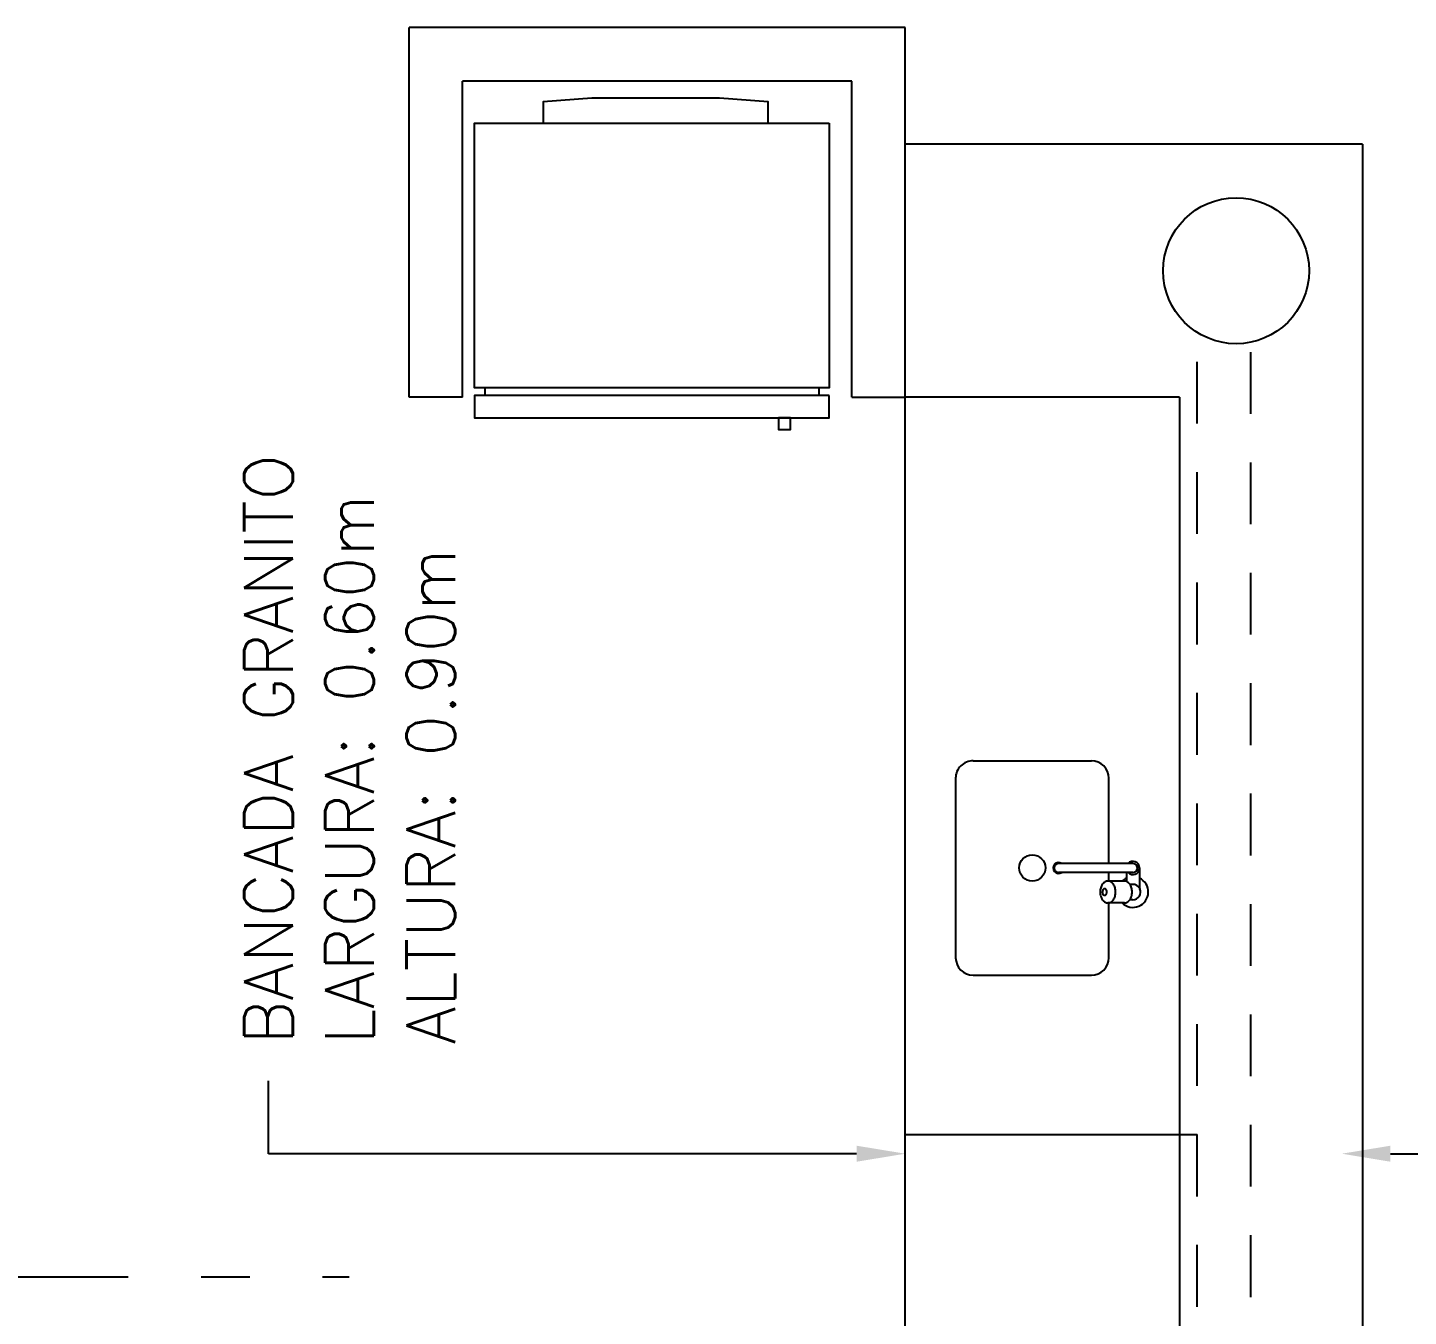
# Model space of a CAD drawing. Header units: millimetres. Extents: x 45003 to 46969, y 6653 to 6979.
# Drawn here: x 45027.232 to 45030.071, y 6711.98 to 6714.629 of the extents above; entities that cross this region are included whole.
import ezdxf
from ezdxf import colors
from ezdxf.entities.mleader import LeaderData, LeaderLine
from ezdxf.math import Vec2, Vec3

# ---------------------------------------------------------------- set-up
doc = ezdxf.new("R2010")
doc.units = ezdxf.units.MM
doc.linetypes.add('ACAD_ISO04W100', pattern=[30, 24, -3, 0, -3])
doc.linetypes.add('HIDDEN', pattern=[9.525, 6.35, -3.175])
for name, color, linetype in [('ARQ-COTAS', 30, 'Continuous'), ('ARQ-EIXOS', 2, 'ACAD_ISO04W100'), ('ARQ-EQ-COZ', 1, 'Continuous'), ('ARQ-ESTRUTURA', 6, 'Continuous'), ('ARQ-PENA-01', 1, 'Continuous'), ('ARQ-PENA-02', 2, 'Continuous'), ('ARQ-PROJ-01', 1, 'HIDDEN')]:
    doc.layers.add(name, color=color, linetype=linetype)
doc.styles.add('Romans_Anot', font='romans.shx')

# ---------------------------------------------------------------- blocks, each defined once
blk = doc.blocks.new('gelad-5')
for points in [[(0.2313, -0.0515), (0.2313, -0.0073), (0.1313, 0), (-0.1313, 0), (-0.2313, -0.0073), (-0.2313, -0.0515)], [(-0.3508, -0.6109), (-0.3508, -0.5952)], [(0.3351, -0.5952), (0.3351, -0.6109)]]:
    blk.add_lwpolyline(points)
for points in [[(0.3569, -0.0515), (0.3569, -0.5952), (-0.3726, -0.5952), (-0.3726, -0.0515)], [(0.3569, -0.6109), (-0.3726, -0.6109), (-0.3726, -0.657), (0.3569, -0.657)], [(0.2525, -0.657), (0.2525, -0.6813), (0.2768, -0.6813), (0.2768, -0.657)]]:
    blk.add_lwpolyline(points, close=True)
blk = doc.blocks.new('Cubinox-e-pl')
for p, q in [((0.445, 0.245), (0.175, 0.245)), ((0.135, 0.205), (0.135, 0.08)), ((0.485, -0.205), (0.485, 0.205)), ((0.08, 0.0725), (0.087, 0.0725)), ((0.0996, 0.08), (0.1372, 0.08)), ((0.065, 0), (0.065, 0.0435)), ((0.08, 0.0375), (0.087, 0.0375)), ((0.08, 0.01), (0.25, 0.01)), ((0.095, 0.01), (0.095, 0.0309)), ((0.0996, 0.03), (0.1372, 0.03)), ((0.135, 0.03), (0.135, 0.01)), ((0.08, -0.01), (0.25, -0.01)), ((0.135, -0.01), (0.135, -0.205)), ((0.445, -0.245), (0.175, -0.245))]:
    blk.add_line(p, q)
blk.add_lwpolyline([(0.0996, 0.08, 0.133256), (0.0932, 0.0783, 0.106756), (0.0871, 0.0727, 0.082828), (0.0834, 0.0649, 0.071352), (0.0819, 0.055, 0.071352), (0.0834, 0.0451, 0.082828), (0.0871, 0.0373, 0.106756), (0.0932, 0.0317, 0.133256), (0.0996, 0.03, 0.133256)], format="xyb")
for points in [[(0.1372, 0.03, 0.133256), (0.1436, 0.0317, 0.106756), (0.1497, 0.0373, 0.082828), (0.1535, 0.0451, 0.071352), (0.1549, 0.055, 0.071352), (0.1535, 0.0649, 0.082828), (0.1497, 0.0727, 0.106756), (0.1436, 0.0783, 0.133256), (0.1372, 0.08, 0.133256), (0.1308, 0.0783, 0.106756), (0.1247, 0.0727, 0.082828), (0.121, 0.0649, 0.071352), (0.1195, 0.055, 0.071352), (0.121, 0.0451, 0.082828), (0.1247, 0.0373, 0.106756), (0.1308, 0.0317, 0.133256)], [(0.1447, 0.0625, 0.133256), (0.1428, 0.062, 0.106756), (0.141, 0.0603, 0.082828), (0.1398, 0.058, 0.071352), (0.1394, 0.055, 0.071352), (0.1398, 0.052, 0.082828), (0.141, 0.0497, 0.106756), (0.1428, 0.048, 0.133256), (0.1447, 0.0475, 0.133256), (0.1466, 0.048, 0.106756), (0.1485, 0.0497, 0.082828), (0.1496, 0.052, 0.071352), (0.15, 0.055, 0.071352), (0.1496, 0.058, 0.082828), (0.1485, 0.0603, 0.106756), (0.1466, 0.062, 0.133256)]]:
    blk.add_lwpolyline(points, format="xyb", close=True)
blk.add_circle((0.31, 0), 0.03)
for centre, radius, start, end in [((0.175, 0.205), 0.04, 90, 180), ((0.445, 0.205), 0.04, 0, 90), ((0.08, 0.055), 0.035, 45.5847, 244.6231), ((0.08, 0.055), 0.0175, 90, 204.62), ((0.055, 0.0435), 0.01, 0, 24.62), ((0.08, 0.055), 0.0175, 211.0027, 270), ((0.08, 0), 0.015, 41.8103, 318.1897), ((0.08, 0), 0.01, 90.0002, 270.0002), ((0.08, 0.055), 0.035, 295.3769, 314.4153), ((0.25, 0), 0.0125, 233.1301, 126.8699), ((0.25, 0), 0.01, 270.0001, 90.0001), ((0.175, -0.205), 0.04, 180, 270), ((0.445, -0.205), 0.04, 270, 0)]:
    blk.add_arc(centre, radius, start, end)

msp = doc.modelspace()

# ---------------------------------------------------------------- linework, layer by layer
at = {"layer": 'ARQ-EIXOS', "ltscale": 0.05}
msp.add_line((45026.2387, 6712.061), (45027.8934, 6712.061), dxfattribs=at)
at = {"layer": 'ARQ-ESTRUTURA'}
msp.add_circle((45029.7165, 6714.1295), 0.15, dxfattribs=at)
at = {"layer": 'ARQ-PENA-01'}
for p, q in [((45029.0365, 6710.0895), (45029.0365, 6713.8695)), ((45029.6365, 6712.3529), (45029.0365, 6712.3529))]:
    msp.add_line(p, q, dxfattribs=at)
at = {"layer": 'ARQ-PENA-02'}
for p, q in [((45029.0365, 6714.6295), (45028.0165, 6714.6295)), ((45028.0165, 6713.8695), (45028.0165, 6714.6295)), ((45029.0365, 6713.8695), (45029.0365, 6714.6295)), ((45028.9265, 6714.5195), (45028.1265, 6714.5195)), ((45028.1265, 6713.8695), (45028.1265, 6714.5195)), ((45028.9265, 6713.8695), (45028.9265, 6714.5195)), ((45029.9765, 6714.3895), (45029.0365, 6714.3895)), ((45029.9765, 6714.3895), (45029.9765, 6713.8695)), ((45028.1265, 6713.8695), (45028.0165, 6713.8695)), ((45028.9265, 6713.8695), (45029.0365, 6713.8695)), ((45029.6002, 6713.8695), (45029.0365, 6713.8695)), ((45029.6002, 6713.8695), (45029.6002, 6710.0895)), ((45029.9765, 6713.8695), (45029.9765, 6710.0895))]:
    msp.add_line(p, q, dxfattribs=at)
at = {"layer": 'ARQ-PROJ-01', "ltscale": 0.02}
for p, q in [((45029.6365, 6709.9564), (45029.6365, 6714.0026)), ((45029.7465, 6709.9764), (45029.7465, 6713.9825))]:
    msp.add_line(p, q, dxfattribs=at)

# ---------------------------------------------------------------- block references
at = {"layer": 'ARQ-EQ-COZ'}
msp.add_blockref('gelad-5', (45028.5234, 6714.4842), dxfattribs=at)
at = {"layer": 'ARQ-EQ-COZ', "xscale": 0.9, "yscale": 0.9, "zscale": 0.9, "rotation": 180}
msp.add_blockref('Cubinox-e-pl', (45029.5765, 6712.9016), dxfattribs=at)

# ---------------------------------------------------------------- leaders
at = {"layer": 'ARQ-COTAS'}
ml = msp.add_multileader_mtext('Standard', dxfattribs=at)
ml.set_content('BANCADA GRANITO\\PLARGURA: 0.60m\\PALTURA: 0.90m', color=2, style='Romans_Anot')
ml.set_leader_properties(color=256, linetype='ByLayer', lineweight=-1)
ml.build(insert=Vec2(0, 0))
ml.multileader.update_dxf_attribs({"dogleg_length": 0.3, "arrow_head_size": 0.1, "scale": 0.5})
ctx = ml.context
ctx.base_point, ctx.scale, ctx.char_height, ctx.arrow_head_size, ctx.landing_gap_size, ctx.plane_origin, ctx.plane_x_axis, ctx.plane_y_axis = Vec3(45027.7274, 6712.4641), 0.5, 0.1, 0.1, 0.075, Vec3(45028.3761, 6712.3141), Vec3(0, 1), Vec3(-1, 0)
notes = []
notes.append((ctx, [(0, (1, 1, 0), (45027.7274, 6712.3141), (0, 1), 0.15, [(0, [(45029.0365, 6712.3141)], 0, [])])]))
ctx.mtext.insert, ctx.mtext.text_direction, ctx.mtext.rotation, ctx.mtext.flow_direction = Vec3(45027.6774, 6712.5391), Vec3(0, 1), 1.570796, 5
ml = msp.add_multileader_mtext('Standard', dxfattribs=at)
ml.set_content('BANCADA GRANITO\\PLARGURA: 0.40m\\PALTURA: 1.10m', color=2, style='Romans_Anot')
ml.set_leader_properties(color=256, linetype='ByLayer', lineweight=-1)
ml.build(insert=Vec2(0, 0))
ml.multileader.update_dxf_attribs({"dogleg_length": 0.3, "arrow_head_size": 0.1, "scale": 0.5})
ctx = ml.context
ctx.base_point, ctx.scale, ctx.char_height, ctx.arrow_head_size, ctx.landing_gap_size, ctx.plane_origin, ctx.plane_x_axis, ctx.plane_y_axis = Vec3(45031.2745, 6712.4641), 0.5, 0.1, 0.1, 0.075, Vec3(45031.9231, 6712.3141), Vec3(0, 1), Vec3(-1, 0)
notes.append((ctx, [(0, (1, 1, 0), (45031.2745, 6712.3141), (0, 1), 0.15, [(0, [(45029.9338, 6712.3141)], 0, [])])]))
ctx.mtext.insert, ctx.mtext.text_direction, ctx.mtext.rotation, ctx.mtext.flow_direction = Vec3(45031.2245, 6712.5391), Vec3(0, 1), 1.570796, 5
for ctx, leaders in notes:
    for number, flags, end, landing, length, lines in leaders:
        leader = LeaderData()
        leader.index, (leader.has_last_leader_line, leader.has_dogleg_vector, leader.attachment_direction) = number, flags
        leader.last_leader_point, leader.dogleg_vector, leader.dogleg_length = Vec3(end), Vec3(landing), length
        for number, points, colour, breaks in lines:
            line = LeaderLine()
            line.index, line.vertices, line.color, line.breaks = number, Vec3.list(points), colors.encode_raw_color(colour), breaks
            leader.lines.append(line)
        ctx.leaders.append(leader)

doc.saveas('drawing.dxf')
